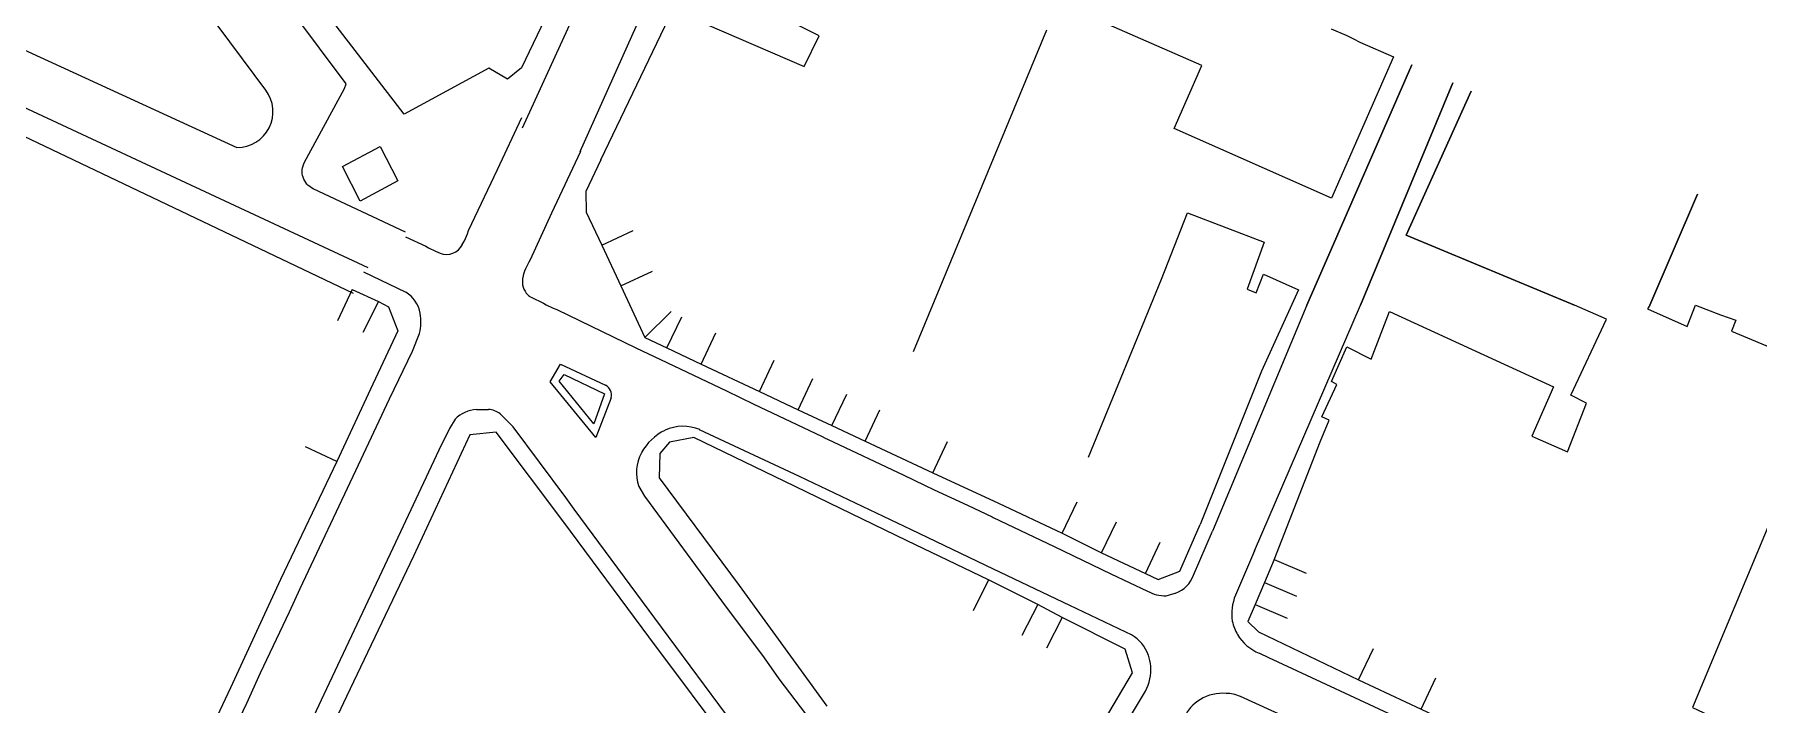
# Model space of a CAD drawing. Header units: metres. Extents: x 320405 to 332543, y 7395686 to 7410003.
# Drawn here: x 325324.4 to 325573, y 7397942.4 to 7398039.1 of the extents above; entities that cross this region are included whole.
import ezdxf

# ---------------------------------------------------------------- set-up
doc = ezdxf.new("R2010")
doc.units = ezdxf.units.M
doc.header["$LTSCALE"] = 10
doc.header["$MEASUREMENT"] = 0
doc.linetypes.add('CONTINUO', pattern=[0])
for name, color, linetype in [('Edificações', 30, 'Continuous'), ('T-CIMENTADO', 252, 'Continuous'), ('T-GUIA', 230, 'Continuous'), ('T-MURO', 30, 'CONTINUO'), ('Vias Primárias', 230, 'Continuous')]:
    doc.layers.add(name, color=color, linetype=linetype)

# ---------------------------------------------------------------- blocks, each defined once
blk = doc.blocks.new('topografia ÁGUA BRANCA - LAPA_X')
at = {"layer": 'T-CIMENTADO', "flags": 128}
blk.add_lwpolyline([(152756.85, 253832.86), (152757.56, 253833.83), (152763.39, 253831.01), (152761.84, 253826.71)], close=True, dxfattribs=at)
at = {"layer": 'T-GUIA', "ltscale": 5, "flags": 128}
for points in [[(152742.84, 253852.53), (152743.14, 253853.06), (152743.57, 253854.1), (152743.71, 253854.55), (152747.88, 253863.39), (152751.37, 253870.89)], [(152759.84, 253865.99), (152755.71, 253857.08), (152752.6, 253850.37), (152752.41, 253850)], [(152734.63, 253853.64), (152737.57, 253852.29), (152737.97, 253852.07), (152738.98, 253851.57), (152739.63, 253851.27)], [(152752.41, 253850), (152751.96, 253849.05)], [(152728.62, 253848.56), (152734.7, 253845.65)], [(152752.77, 253844.95), (152754.54, 253844.11)], [(152754.54, 253844.11), (152754.94, 253843.88), (152755.95, 253843.38), (152756.46, 253843.19), (152767.86, 253837.69), (152771.46, 253835.98), (152780.95, 253831.49), (152784.91, 253829.57), (152791.12, 253826.64), (152794.79, 253824.91), (152795.2, 253824.7), (152795.55, 253824.52), (152806.56, 253819.36), (152809.55, 253817.92), (152810.94, 253817.27), (152815.73, 253815.05), (152819.28, 253813.37), (152819.43, 253813.26), (152828.22, 253809.13), (152836.44, 253805.18), (152841.71, 253802.69)], [(152719.55, 253802.85), (152727.55, 253819.9), (152732.4, 253830.23), (152735.66, 253837.15), (152736.68, 253839.71)], [(152764.35, 253830.46), (152762.13, 253824.71), (152755.52, 253832.76), (152757.04, 253835.28), (152763.53, 253832.28)], [(152741.84, 253827.34), (152741.03, 253826), (152739.49, 253822.85)], [(152744.93, 253828.72), (152746.21, 253828.72), (152746.64, 253828.75)], [(152817.87, 253710.96), (152822.3, 253711.22), (152822.89, 253711.92), (152826.22, 253716.2), (152826.5, 253716.7), (152826.6, 253723.13), (152820.01, 253732.19), (152812.4, 253742.4), (152800.08, 253759.02), (152784.06, 253780.66), (152771.65, 253797.38), (152759.03, 253814.39), (152757.83, 253816.05), (152750.22, 253826.26), (152748.34, 253828.1)], [(152830.54, 253800.6), (152819.52, 253805.84), (152807.69, 253811.47), (152791.52, 253819.14), (152777.09, 253825.87)], [(152739.49, 253822.85), (152732.91, 253808.69)], [(152768.34, 253817.66), (152769.16, 253816.25), (152780.31, 253801.18), (152786.48, 253792.99)], [(152848.34, 253805.01), (152851.08, 253811.37)], [(152732.91, 253808.69), (152723.35, 253788.4), (152712.16, 253764.41), (152713.77, 253759.76), (152723.29, 253755.38)], [(152857.14, 253808.56), (152854.39, 253802.13)], [(152718.03, 253799.46), (152719.55, 253802.85)], [(152844.41, 253802.01), (152845.72, 253802.43)], [(152839.43, 253796.38), (152838.61, 253796.78), (152830.54, 253800.6)], [(152713.87, 253790.66), (152718.03, 253799.46)], [(152786.48, 253792.99), (152788.6, 253789.95)], [(152857.85, 253793.76), (152859.19, 253793.16), (152868.8, 253788.69), (152877.16, 253784.81)], [(152711.87, 253786.3), (152713.87, 253790.66)], [(152788.6, 253789.95), (152792.42, 253784.91), (152805.62, 253767.11), (152808.48, 253763.2), (152814.54, 253755.03)], [(152822.52, 253756.77), (152828.47, 253766.95), (152837.45, 253781.6), (152841.14, 253787.77), (152841.45, 253788.26)], [(152861.8, 253784.47), (152855.13, 253787.51)], [(152690.5, 253768.92), (152699.2, 253764.91), (152702.23, 253765.86), (152706.83, 253775.59), (152711.87, 253786.3)]]:
    blk.add_lwpolyline(points, dxfattribs=at)
at = {"layer": 'T-GUIA', "ltscale": 5}
for centre, radius, start, end in [((152740.55, 253853.65), 2.55, 248.8093, 333.9341), ((152754.29, 253847.24), 2.79, 169.6419, 224.4441), ((152756.81, 253846.78, 725.83), 5.35, 154.9179, 169.6419), ((152732.37, 253841.81), 4.49, 10.1323, 58.7368), ((152753.47, 253846.43, 725.87), 1.64, 224.4441, 244.6458), ((152730.07, 253841.4), 6.83, 345.6141, 10.0676), ((152762.62, 253830.77), 1.76, 349.8129, 58.9381), ((152745.15, 253824.06), 4.66, 92.6949, 135.2695), ((152746.47, 253825.75), 3.01, 51.4726, 86.6939), ((152775.61, 253818.72), 7.88, 116.491, 150.9368), ((152774.74, 253820.17), 6.19, 67.3425, 115.0089), ((152774.24, 253819.65), 6.23, 152.3339, 198.6508), ((152844.44, 253806.34), 4.12, 288.1684, 341.1896), ((152844.41, 253807.71), 5.7, 241.6899, 270.0257), ((152860.82, 253799.46), 6.96, 157.3999, 188.9767), ((152860.12, 253799.69), 6.31, 191.9924, 210.9977), ((152836.62, 253791.58), 5.56, 19.3901, 59.6365), ((152860.39, 253799.92), 6.67, 211.5014, 247.5857), ((152836.34, 253791.43), 5.87, 4.3068, 19.9022), ((152835.55, 253791.38), 6.67, 332.1983, 4.2646), ((152852.77, 253781.58), 6.47, 113.4964, 146.5494), ((152852.72, 253780.68), 7.29, 79.2541, 110.2905), ((152853.22, 253783.31, 726.01), 4.61, 65.5377, 79.2541)]:
    blk.add_arc(centre, radius, start, end, dxfattribs=at)
at = {"layer": 'T-MURO', "flags": 128}
for points in [[(152762.78, 253864.79), (152760.63, 253860.23), (152760.68, 253857.25), (152762.96, 253852.46), (152765.72, 253846.62), (152769.17, 253839.19), (152772.36, 253837.66), (152777.29, 253835.33), (152785.71, 253831.39), (152791.3, 253828.77), (152796.18, 253826.5), (152800.95, 253824.28), (152810.74, 253819.7), (152820.2, 253815.33), (152829.37, 253811.06), (152835.05, 253808.19), (152841.42, 253805.22), (152843.23, 253804.39), (152846.38, 253805.6), (152849.3, 253812.33)], [(152762.96, 253852.46), (152767.48, 253854.6)], [(152765.72, 253846.62), (152770.24, 253848.74)], [(152726.98, 253846.04), (152730.75, 253844.3), (152732.21, 253843.54), (152733.54, 253840.05), (152729.66, 253831.63), (152724.79, 253821.19), (152716.71, 253804.15), (152709.55, 253788.51), (152704.23, 253777.14), (152700.12, 253768.56), (152698, 253767.47), (152694.34, 253769.2), (152691.28, 253770.63)], [(152726.98, 253846.04), (152724.88, 253841.5)], [(152730.75, 253844.3), (152728.54, 253839.81)], [(152769.17, 253839.19), (152772.95, 253842.92)], [(152772.36, 253837.66), (152774.52, 253842.17)], [(152777.29, 253835.33), (152779.42, 253839.85)], [(152785.71, 253831.39), (152787.83, 253835.92)], [(152791.3, 253828.77), (152793.41, 253833.3)], [(152796.18, 253826.5), (152798.29, 253831.03)], [(152800.95, 253824.28), (152803.07, 253828.81)], [(152820.17, 253758.32), (152826.27, 253768.5), (152828.46, 253772.19), (152834.79, 253782.77), (152839.59, 253790.88), (152838.51, 253794.33), (152829.42, 253798.87), (152825.89, 253800.72), (152818.76, 253804.29), (152807.05, 253809.91), (152790.87, 253817.68), (152776.28, 253824.74), (152772.74, 253824.09), (152771.39, 253822.44), (152771.26, 253818.9), (152782.85, 253803.4), (152795.5, 253786.03)], [(152724.79, 253821.19), (152720.26, 253823.31)], [(152810.74, 253819.7), (152812.85, 253824.23)], [(152829.37, 253811.06), (152831.55, 253815.55)], [(152835.05, 253808.19), (152837.23, 253812.69)], [(152841.42, 253805.22), (152843.52, 253809.76)], [(152859.96, 253807.28), (152858.58, 253803.96), (152857.24, 253800.8), (152856.16, 253798.32), (152857.7, 253796.86)], [(152859.96, 253807.28), (152864.57, 253805.34)], [(152818.76, 253804.29), (152816.56, 253799.8)], [(152858.58, 253803.96), (152863.19, 253802.02)], [(152825.89, 253800.72), (152823.61, 253796.27)], [(152857.24, 253800.8), (152861.84, 253798.83)], [(152829.42, 253798.87), (152827.14, 253794.42)], [(152857.7, 253796.86), (152872.16, 253789.95), (152881.19, 253785.72), (152890.03, 253781.55), (152899.25, 253777.2)], [(152872.16, 253789.95), (152874.29, 253794.47)], [(152881.19, 253785.72), (152883.31, 253790.25)]]:
    blk.add_lwpolyline(points, dxfattribs=at)
blk.add_lwpolyline([(152817.43, 253713.07), (152820.86, 253714.06), (152823.51, 253717.63), (152823.73, 253721.26), (152817.28, 253730.31), (152809.88, 253740.65), (152797.5, 253757.87), (152782.3, 253779.33), (152769.81, 253795.99), (152757.53, 253812.5), (152747.76, 253825.49), (152743.95, 253825.09), (152735.87, 253807.53), (152726.28, 253787.29), (152715.4, 253764.16), (152716.6, 253760.56), (152729.39, 253754.51), (152744.66, 253747.36), (152770.21, 253735.33), (152787.71, 253727.1), (152797.19, 253722.7)], close=True, dxfattribs=at)

msp = doc.modelspace()

# ---------------------------------------------------------------- linework, layer by layer
at = {"layer": 'Edificações'}
for points in [[(325333.39, 7397926.53), (325243, 7397969), (325224.89, 7397977.74), (325201.45, 7397988.41), (325187, 7397995.23), (325139.86, 7398017.95), (325140.35, 7398020.68), (325166.38, 7398040.16), (325200.57, 7398066.71), (325217.19, 7398049.55), (325211.53, 7398037.2), (325247.17, 7398020.58), (325262.77, 7398053.12), (325370.39, 7398001.73)], [(325404.73, 7398055.36), (325394.66, 7398034.25), (325392.62, 7398032.64), (325389.94, 7398034.23), (325377.74, 7398027.55), (325350.58, 7398062.93)], [(325406.09, 7398020.97), (325416.46, 7398042.62), (325435.41, 7398034.45), (325437.55, 7398038.87), (325424.88, 7398045.27)], [(325511.39, 7398039.87), (325513.67, 7398038.95), (325514.6, 7398038.45), (325515.54, 7398037.96), (325520.36, 7398035.85), (325511.45, 7398015.44), (325488.73, 7398025.52), (325492.73, 7398034.59), (325469.78, 7398044.7)], [(325470.33, 7398039.69), (325451.11, 7397993.29)], [(325503.15, 7397963.24), (325509.79, 7397980.29), (325511.11, 7397983.42), (325510.03, 7397983.91), (325512.2, 7397988.55), (325511.42, 7397988.97), (325513.65, 7397993.97), (325517.15, 7397992.23), (325519.82, 7397999.07), (325543.43, 7397988.21), (325540.32, 7397981.12), (325545.46, 7397978.83), (325548.2, 7397985.84), (325545.92, 7397987.02), (325551.07, 7397997.98), (325546.45, 7398000), (325522.19, 7398010.09), (325531.58, 7398030.89), (325522.19, 7398010.09), (325546.45, 7398000)], [(325557.31, 7398000), (325564.22, 7398016.04), (325557.31, 7398000), (325557.01, 7397999.5), (325562.69, 7397996.93), (325563.92, 7398000), (325567.53, 7397998.62), (325569.71, 7397997.86), (325569.11, 7397996.24), (325583.61, 7397990.18), (325563.5, 7397941.93), (325580.48, 7397933.95), (325579.65, 7397932.28), (325581.8, 7397931.21), (325579.35, 7397926.26)], [(325476.42, 7397978.05), (325486.91, 7398003.75), (325490.67, 7398013.32), (325501.71, 7398009.09), (325499.28, 7398002.34), (325500.59, 7398001.77), (325501.64, 7398004.46), (325506.7, 7398002.23), (325501.34, 7397990.48), (325492.51, 7397968.35)]]:
    msp.add_lwpolyline(points, dxfattribs=at)
msp.add_lwpolyline([(325368.85, 7398020.01), (325374.28, 7398022.92), (325376.83, 7398017.94), (325371.4, 7398015.02)], close=True, dxfattribs=at)
at = {"layer": 'Vias Primárias'}
for points in [[(325377.94, 7398010.52), (325364.62, 7398016.82, -0.431272), (325363.38, 7398020.64), (325369.12, 7398031.28), (325369.37, 7398031.93), (325291.87, 7398135.74, -0.369539), (325293.27, 7398139.74), (325326.03, 7398165.46, -0.279793), (325334.84, 7398165.13)], [(325372.54, 7398005.38), (325257.98, 7398058.91), (325219.18, 7398077.58, 0.351374), (325211, 7398077.68), (325195.43, 7398065.5), (325166.86, 7398043.38), (325154.44, 7398033.66), (325139.98, 7398023.16, 0.559086), (325140.59, 7398017.1), (325213.16, 7397982.05), (325327.33, 7397928.44), (325333.01, 7397925.75)]]:
    msp.add_lwpolyline(points, format="xyb", dxfattribs=at)
msp.add_lwpolyline([(325278.93, 7398129.24), (325234.63, 7398091.31), (325229.67, 7398087.48, 0.544239), (325228.88, 7398080.92), (325240.12, 7398075.14), (325287.97, 7398052.98), (325353.64, 7398022.75, 0.61651), (325357.8, 7398031.04), (325289.34, 7398123.05), (325286.15, 7398127.49, 0.370152)], format="xyb", close=True, dxfattribs=at)
for points in [[(325427.18, 7398096.5), (325394.76, 7398025.57)], [(325403.12, 7398022.2), (325433.56, 7398090.21)], [(325507.87, 7398000), (325523.01, 7398034.7), (325507.87, 7398000), (325494.3, 7397967.39)], [(325500.35, 7397964.57), (325500.35, 7397964.57), (325515.63, 7398000), (325528.94, 7398032.11), (325515.63, 7398000)]]:
    msp.add_lwpolyline(points, dxfattribs=at)

# ---------------------------------------------------------------- block references
at = {"rotation": 359.8966389496373}
msp.add_blockref('topografia ÁGUA BRANCA - LAPA_X', (172185.59, 7144432.18), dxfattribs=at)

doc.saveas('drawing.dxf')
